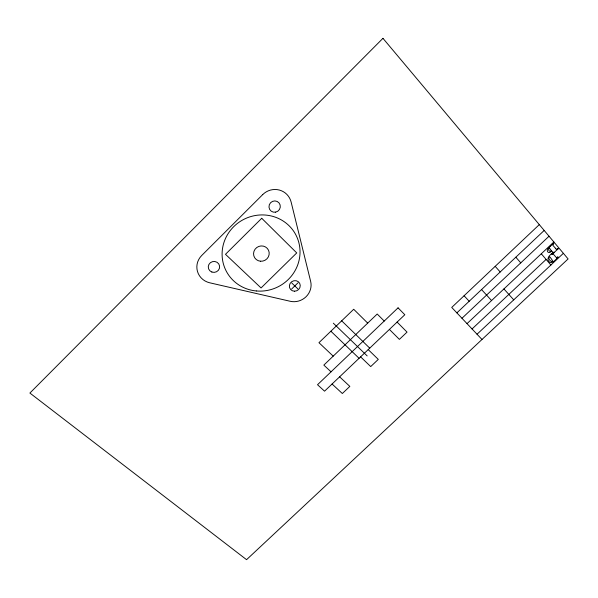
<?xml version="1.0" encoding="UTF-8"?>
<svg xmlns="http://www.w3.org/2000/svg" width="598" height="598" viewBox="0 0 598 598"><rect width="100%" height="100%" fill="white"/><g stroke="black" fill="none" stroke-linecap="round" stroke-linejoin="round"><path stroke-width="0.9" d="M551.849 254.15L551.984 254.643L553.815 252.842M550.197 246.354L548.388 248.2A3.326 2.841 -51.5 0 0 547.349 250.054L547.312 250.315A2.684 2.295 -51.6 0 0 547.873 252.012L548.06 252.169A2.093 1.794 -51.5 0 0 549.024 252.528L549.555 252.483A4.156 3.558 -51.7 0 0 551.393 251.377L551.76 251.055L553.143 252.55A5.352 4.56 -51.1 0 1 553.628 252.229L554.234 252.244M291.667 289.006L297.961 282.854M539.299 224.624L451.737 307.432L481.988 339.477M456.872 312.874L544.187 230.447M461.97 318.271L549.039 236.225M467.031 323.63L553.86 241.966M472.054 328.952L546.109 259.427M553.673 252.984L556.671 250.166A3.85 3.282 -51.4 0 1 556.902 249.979L557.418 249.605A7.849 6.705 -52.1 0 0 558.039 249.089L558.353 248.589L557.852 248.551M477.04 334.23L563.383 253.32M550.295 246.264L550.392 246.174A6.466 5.517 -51.6 0 1 551.005 245.658L552.425 244.328A6.473 5.517 -51.8 0 1 552.978 243.737L553.83 243.468L552.821 245.202L555.221 248.021M556.813 257.873L557.276 257.432A3.603 3.065 -50.9 0 1 557.672 256.991M557.613 248.708L556.85 249.209A1.36 1.159 -51.8 0 1 556.536 249.441L555.721 248.716M549.323 248.155L549.046 248.372A1.203 1.032 -51.6 0 0 548.687 249.112L548.68 249.575A2.355 2.011 -51.6 0 0 550.018 251.324A1.316 1.129 -51.6 0 0 551.035 250.951L551.079 250.906A1.495 1.278 -51.6 0 0 551.363 250.584M557.777 256.931L558.24 257.118A1.218 1.039 -51.1 0 1 558.098 257.372A1.869 1.592 -51.1 0 1 557.785 257.738L557.575 257.925A24.294 20.504 -49.9 0 0 556.716 258.717L554.51 260.877A5.09 4.35 -50.9 0 1 551.603 262.485L550.78 262.492A3.76 3.207 -50.9 0 1 549.338 261.984C545.72 259.33 549.637 254.86 552.208 253.216A1.899 1.622 -51.2 0 1 552.395 253.081L552.971 252.819A1.607 1.375 -51.4 0 1 552.776 253.104A4.007 3.416 -51.2 0 0 552.537 253.35L552.425 253.477A4.014 3.438 -51.5 0 1 552.148 253.769M556.671 257.932L553.105 253.896L553.24 253.328A2.676 2.28 -51.2 0 1 553.673 252.976M549.51 248.155L549.592 248.215A2.422 2.071 -51.6 0 1 549.704 248.379L549.749 248.447A3.723 3.177 -51.9 0 0 549.951 248.738A4.223 3.61 -51.9 0 0 550.287 249.224L550.354 249.306A3.154 2.706 -51.4 0 1 550.646 249.74L551.259 250.472M332.077 384.013L342.333 393.514L349.837 386.39L339.619 376.83M331.038 371.821L323.839 365.101L377.211 314.025L384.222 321.044M333.198 356.146L318.958 342.684L353.702 309.271L367.71 323.122M330.881 331.225L359.077 358.299M360.601 356.849L370.715 366.581L378.287 359.391L368.211 349.598M291.802 283.018L297.819 288.834M333.333 323.182L367.172 355.9M341.69 320.827L369.736 348.148M389.41 329.416L399.382 339.38L407.036 332.114L397.102 322.083M464.085 295.756L469.183 301.25M481.554 289.574L491.571 300.547M503.92 288.931L513.734 299.852M495.189 266.342L500.197 271.97M515.835 257.215L520.768 262.866M541.295 253.784L550.893 265.034M555.348 248.207L555.4 248.282A6.167 5.255 -52.1 0 0 555.721 248.716M551.334 261.296A5.18 4.425 -51.1 0 1 549.898 260.302A5.561 4.747 -51.1 0 1 548.942 258.56L548.927 257.589A1.338 1.144 -50.9 0 1 549.3 256.886L549.981 257.028A8.14 6.974 -50.4 0 1 550.212 257.327L550.489 257.693A9.164 7.811 -51.5 0 0 550.743 258.022A8.454 7.206 -51.4 0 0 551.184 258.628L552.971 261.259A1.061 0.904 -50.7 0 1 552.545 261.476L551.692 261.431A4.193 3.573 -51 0 1 551.326 261.304M382.959 38.324L29.9 393.05L246.563 559.676L568.1 258.941L382.959 38.324M262.709 194.597L201.698 255.51A17.08 16.4 -9.7 0 0 197.482 271.492A17.08 16.4 -9.7 0 0 209.726 282.794L290.254 301.287A16.557 15.63 -30.2 0 0 310.654 281.411L291.129 202.057A17.215 16.811 -44.1 0 0 279.281 190.029A17.215 16.811 -44.1 0 0 262.709 194.597M261.73 218.285L225.483 254.314L261.064 287.952L296.743 252.924L261.73 218.285M398.059 307.843L317.523 384.723L324.557 391.174L404.816 314.742L398.059 307.843M256.318 290.964A39.244 37.824 -26.2 0 0 296.937 237.114A39.244 37.824 -26.2 0 0 229.938 230.992A39.244 37.824 -26.2 0 0 256.318 290.964M275.626 212.148A5.741 5.606 -44 0 0 278.997 202.849A5.741 5.606 -44 0 0 269.317 204.77A5.741 5.606 -44 0 0 275.626 212.148M294.537 291.211A5.517 5.21 -30.2 0 0 299.65 283.273A5.517 5.21 -30.2 0 0 290.232 283.28A5.517 5.21 -30.2 0 0 294.537 291.211M211.879 272.038A5.696 5.464 -9.7 0 0 219.578 266.028A5.696 5.464 -9.7 0 0 210.406 262.686A5.696 5.464 -9.7 0 0 211.879 272.038M260.534 261.229A7.894 7.61 -26.2 0 0 268.547 250.293A7.894 7.61 -26.2 0 0 255.054 249.246A7.894 7.61 -26.2 0 0 260.534 261.229"/></g></svg>
